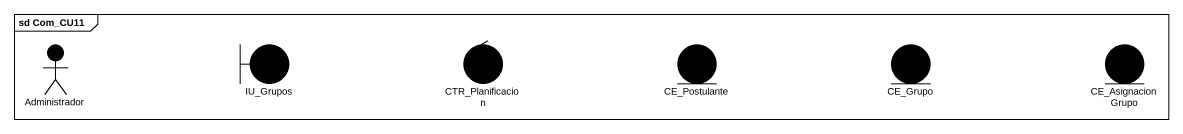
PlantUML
@startuml
mainframe sd Com_CU11
actor Administrador #000000
boundary IU_Grupos #000000
control CTR_Planificacion #000000
entity CE_Postulante #000000
entity CE_Grupo #000000
entity CE_AsignacionGrupo #000000
@enduml
